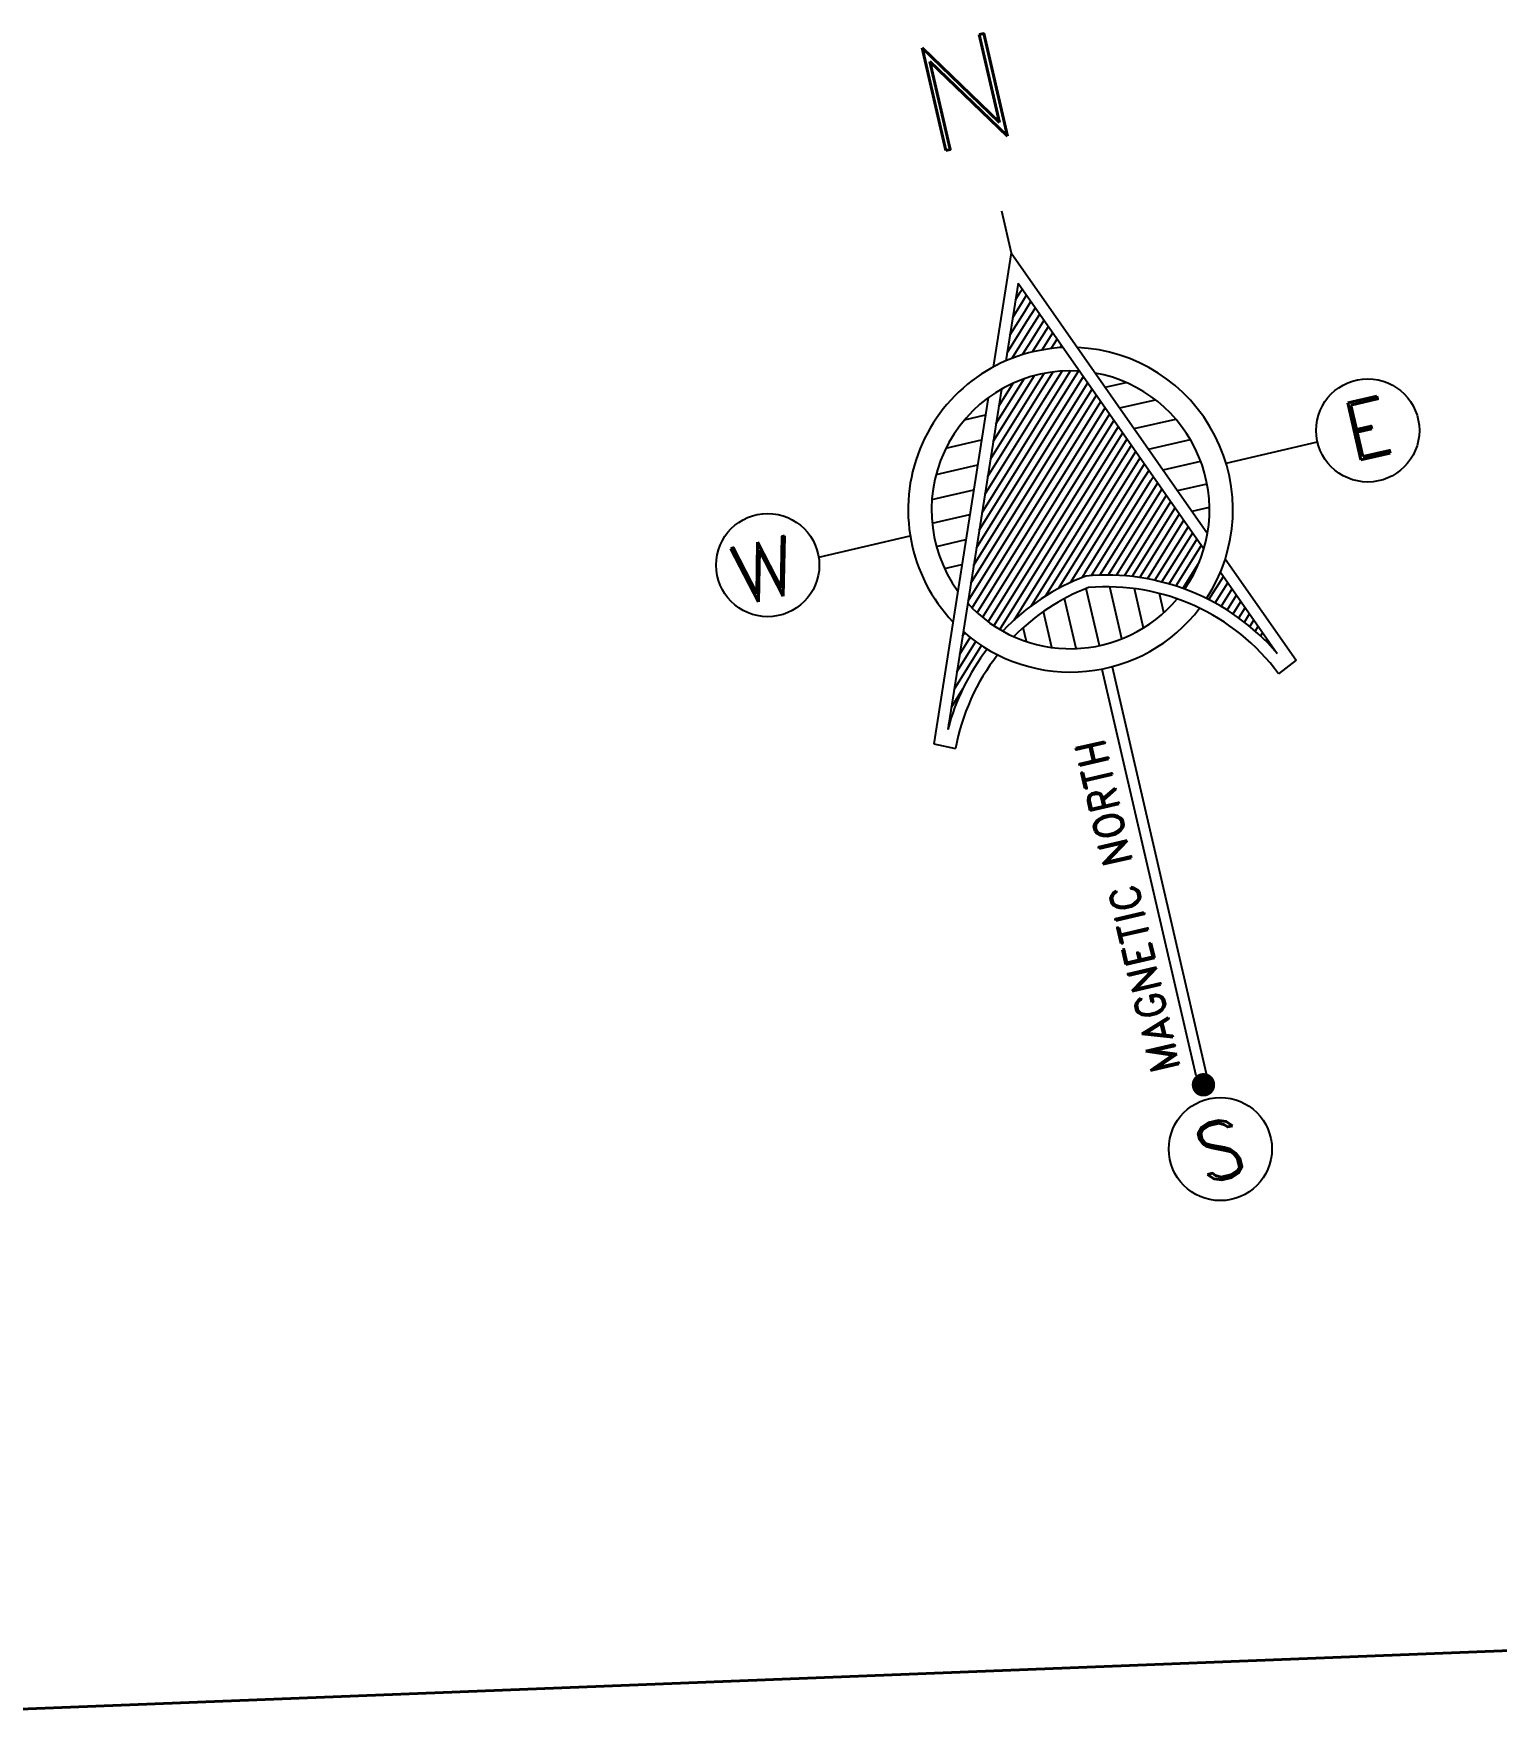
# Model space of a CAD drawing. Extents: x 2080 to 102399, y 2071 to 93424.
# Drawn here: x 89146 to 90919, y 81775 to 83812 of the extents above; entities that cross this region are included whole.
import ezdxf

# ---------------------------------------------------------------- set-up
doc = ezdxf.new("R2010")
doc.units = 0
doc.header["$LTSCALE"] = 20
doc.header["$MEASUREMENT"] = 0
doc.layers.add('fence', color=13, linetype='FENCELINE2', lineweight=40)
doc.layers.add('north', color=7, linetype='Continuous')
doc.styles.add('S', font='ROMAND.shx', dxfattribs={"height": 0.3})
doc.linetypes.add('FENCELINE2', pattern='A,0.25,-0.1,[132,ltypeshp.shx,S=0.1,R=0,X=-0.1,Y=0],-0.1,1', length=1.45)

# ---------------------------------------------------------------- blocks, each defined once
blk = doc.blocks.new('*X187')
at = {"color": 0}
for p, q in [((75.3, 96.7395), (75.3, 96.9592)), ((75.4, 96.7293), (75.4, 96.9804)), ((75.5, 96.7361), (75.5, 96.9643)), ((75.1, 96.8165), (75.1, 96.8784)), ((75.2, 96.7676), (75.2, 96.9257)), ((75.6, 96.7605), (75.6, 96.9334)), ((75.7, 96.8049), (75.7, 96.889))]:
    blk.add_line(p, q, dxfattribs=at)
blk = doc.blocks.new('*X189')
at = {"color": 0}
for p, q in [((75.0554, 97.8), (75.1473, 97.8)), ((74.9506, 97.7), (75.107, 97.7)), ((74.8843, 97.6), (75.0667, 97.6)), ((74.8428, 97.5), (75.0263, 97.5)), ((74.8209, 97.4), (74.986, 97.4)), ((74.8164, 97.3), (74.9457, 97.3)), ((74.8288, 97.2), (74.9054, 97.2)), ((74.8595, 97.1), (74.865, 97.1))]:
    blk.add_line(p, q, dxfattribs=at)
blk = doc.blocks.new('*X186')
at = {"color": 0}
for p, q in [((75.3831, 98.2509), (75.41, 98.2778)), ((75.41, 98.2778), (75.4214, 98.2892)), ((75.41, 98.2354), (75.4336, 98.259)), ((75.3257, 98.1087), (75.41, 98.193)), ((75.3544, 98.1798), (75.41, 98.2354)), ((75.41, 98.193), (75.4458, 98.2288)), ((75.41, 98.1505), (75.458, 98.1985)), ((75.41, 98.1081), (75.4702, 98.1683)), ((75.2971, 98.0376), (75.41, 98.1505)), ((75.3124, 98.0105), (75.41, 98.1081)), ((75.41, 98.0657), (75.4824, 98.1381)), ((75.41, 98.0232), (75.4946, 98.1078)), ((75.3599, 98.0156), (75.41, 98.0657)), ((75.4041, 98.0174), (75.41, 98.0232)), ((75.4456, 98.0165), (75.5068, 98.0776)), ((75.4849, 98.0133), (75.519, 98.0474)), ((75.5222, 98.0082), (75.5311, 98.0171)), ((75.125, 97.611), (75.41, 97.896)), ((75.1537, 97.6821), (75.3886, 97.917)), ((75.1824, 97.7532), (75.3427, 97.9136)), ((75.211, 97.8243), (75.2924, 97.9056)), ((75.41, 97.896), (75.431, 97.917)), ((75.41, 97.8535), (75.4707, 97.9143)), ((75.41, 97.8111), (75.5081, 97.9092)), ((75.41, 97.7687), (75.5435, 97.9022)), ((75.41, 97.7263), (75.5771, 97.8934)), ((75.0677, 97.4688), (75.41, 97.8111)), ((75.0964, 97.5399), (75.41, 97.8535)), ((75.41, 97.6838), (75.5921, 97.866)), ((75.41, 97.6414), (75.6043, 97.8357)), ((75.039, 97.3977), (75.41, 97.7687)), ((75.41, 97.599), (75.6165, 97.8055)), ((75.41, 97.5566), (75.6287, 97.7753)), ((75.41, 97.5141), (75.6409, 97.745)), ((75.052, 97.3683), (75.41, 97.7263)), ((75.0945, 97.3683), (75.41, 97.6838)), ((75.41, 97.4717), (75.6531, 97.7148)), ((75.41, 97.4293), (75.6653, 97.6846)), ((75.1369, 97.3683), (75.41, 97.6414)), ((75.1793, 97.3683), (75.41, 97.599)), ((75.41, 97.3869), (75.6775, 97.6543)), ((75.4339, 97.3683), (75.6896, 97.6241)), ((75.4763, 97.3683), (75.7018, 97.5939)), ((75.2217, 97.3683), (75.41, 97.5566)), ((75.5187, 97.3683), (75.714, 97.5636)), ((75.5612, 97.3683), (75.7262, 97.5334)), ((75.2642, 97.3683), (75.41, 97.5141)), ((75.3066, 97.3683), (75.41, 97.4717)), ((75.6036, 97.3683), (75.7384, 97.5032)), ((75.646, 97.3683), (75.7506, 97.4729)), ((75.349, 97.3683), (75.41, 97.4293)), ((75.3914, 97.3683), (75.41, 97.3869)), ((75.6884, 97.3683), (75.7628, 97.4427)), ((75.7309, 97.3683), (75.775, 97.4125)), ((75.7733, 97.3683), (75.7872, 97.3822)), ((74.8957, 97.0423), (75.2217, 97.3683)), ((74.9055, 97.0096), (75.2642, 97.3683)), ((74.9223, 96.984), (75.3066, 97.3683)), ((74.9243, 97.1133), (75.1793, 97.3683)), ((74.9403, 96.9596), (75.349, 97.3683)), ((74.953, 97.1844), (75.1369, 97.3683)), ((74.9593, 96.9362), (75.3914, 97.3683)), ((74.9795, 96.9139), (75.41, 97.3444)), ((74.9817, 97.2555), (75.0945, 97.3683)), ((75.0103, 97.3266), (75.052, 97.3683)), ((75.41, 97.3444), (75.4339, 97.3683)), ((75.41, 97.302), (75.4763, 97.3683)), ((75.41, 97.2596), (75.5187, 97.3683)), ((75.41, 97.2171), (75.5612, 97.3683)), ((75.41, 97.1747), (75.6036, 97.3683)), ((75.41, 97.1323), (75.646, 97.3683)), ((75.41, 97.0899), (75.6884, 97.3683)), ((75.41, 97.0474), (75.7309, 97.3683)), ((75.4338, 97.0288), (75.7733, 97.3683)), ((75.4697, 97.0223), (75.7994, 97.352)), ((75.5045, 97.0147), (75.8116, 97.3218)), ((75.0007, 96.8927), (75.41, 97.302)), ((75.0684, 96.918), (75.41, 97.2596)), ((75.5382, 97.006), (75.8238, 97.2915)), ((75.5709, 96.9963), (75.836, 97.2613)), ((75.153, 96.9602), (75.41, 97.2171)), ((75.2228, 96.9876), (75.41, 97.1747)), ((75.6027, 96.9856), (75.8481, 97.2311)), ((75.6336, 96.9741), (75.8603, 97.2008)), ((75.6636, 96.9616), (75.8725, 97.1706)), ((75.2844, 97.0067), (75.41, 97.1323)), ((75.3404, 97.0203), (75.41, 97.0899)), ((75.6928, 96.9484), (75.8847, 97.1403)), ((75.7212, 96.9344), (75.8969, 97.1101)), ((75.3923, 97.0298), (75.41, 97.0474)), ((75.7488, 96.9196), (75.9091, 97.0799)), ((75.7757, 96.904), (75.9213, 97.0496)), ((75.8018, 96.8877), (75.8965, 96.9824)), ((74.8097, 96.829), (74.8691, 96.8884)), ((74.8383, 96.9001), (74.8506, 96.9124)), ((75.8995, 96.8157), (75.9823, 96.8985)), ((74.7523, 96.6868), (74.9088, 96.8432)), ((74.781, 96.7579), (74.8885, 96.8653)), ((75.9222, 96.796), (75.9944, 96.8682)), ((75.9442, 96.7756), (76.0066, 96.838)), ((75.9656, 96.7546), (76.0188, 96.8078)), ((75.9864, 96.7329), (76.031, 96.7775)), ((76.0064, 96.7105), (76.0432, 96.7473)), ((74.7236, 96.6157), (74.7885, 96.6805)), ((76.0258, 96.6875), (76.0554, 96.7171)), ((76.0446, 96.6638), (76.0676, 96.6868)), ((76.0626, 96.6394), (76.0798, 96.6566)), ((76.08, 96.6143), (76.092, 96.6264)), ((76.0966, 96.5886), (76.1042, 96.5961)), ((74.695, 96.5446), (74.7006, 96.5502)), ((76.1126, 96.5621), (76.1164, 96.5659))]:
    blk.add_line(p, q, dxfattribs=at)
blk = doc.blocks.new('*X188')
at = {"color": 0}
for p, q in [((75.6726, 97.8), (75.7645, 97.8)), ((75.7129, 97.7), (75.8693, 97.7)), ((75.7533, 97.6), (75.9357, 97.6)), ((75.7936, 97.5), (75.9772, 97.5)), ((75.8339, 97.4), (75.9991, 97.4)), ((75.8743, 97.3), (76.0036, 97.3)), ((75.9146, 97.2), (75.9911, 97.2)), ((75.9549, 97.1), (75.9605, 97.1))]:
    blk.add_line(p, q, dxfattribs=at)

msp = doc.modelspace()

# ---------------------------------------------------------------- linework, layer by layer
at = {"layer": 'fence', "linetype": 'Continuous', "ltscale": 0.5}
msp.add_line((88967.972, 81774.858), (93570.984, 81955.588), dxfattribs=at)
at = {"layer": 'north', "color": 1}
for p, q in [((90318.768, 83597.298, 0.012), (90330.511, 83546.495, 0.012)), ((90590.953, 83291.595, 0.012), (90701.692, 83317.194, 0.012)), ((90097.405, 83177.505, 0.012), (90208.361, 83203.154, 0.012)), ((90440.654, 83041.815, 0.012), (90554.56, 82549.068, 0.012)), ((90453.034, 83044.676, 0.012), (90567.03, 82551.537, 0.012))]:
    msp.add_line(p, q, dxfattribs=at)
at = {"layer": 'north', "color": 3}
for p, q in [((90330.511, 83546.495, 0.012), (90308.69, 83407.879, 0.012)), ((90330.511, 83546.495, 0.012), (90568.491, 83206.349, 0.012)), ((90302.833, 83370.669, 0.012), (90236.783, 82951.093, 0.012)), ((90590.085, 83175.485, 0.012), (90676.038, 83052.632, 0.012)), ((90676.038, 83052.632, 0.012), (90654.641, 83036.014, 0.012)), ((90236.783, 82951.093, 0.012), (90263.303, 82945.551, 0.012))]:
    msp.add_line(p, q, dxfattribs=at)
at = {"layer": 'north', "color": 7}
for p, q in [((90339.047, 83509.57, 0.012), (90324.23, 83415.448, 0.012)), ((90339.047, 83509.57, 0.012), (90564.194, 83187.767, 0.012)), ((90318.819, 83381.072, 0.012), (90253.894, 82968.642, 0.012)), ((90584.143, 83159.253, 0.012), (90652.961, 83060.892, 0.012))]:
    msp.add_line(p, q, dxfattribs=at)
at = {"layer": 'north', "const_width": 14.174, "elevation": 0.012}
msp.add_lwpolyline([(90556.741, 82536.373, 1), (90570.551, 82539.565, 1)], format="xyb", close=True, dxfattribs=at)
at = {"layer": 'north', "color": 1}
for centre in [(90762.71, 83331.072, 0.012), (90035.635, 83167.869, 0.012), (90584.082, 82460.077, 0.012)]:
    msp.add_circle(centre, 62.517, dxfattribs=at)
for start, end in [(92.58156, 223.622129), (326.871193, 87.546408), (228.657281, 322.69006)]:
    msp.add_arc((90402.53, 83234.945, 0.012), 196.754, start, end, dxfattribs=at)
at = {"layer": 'north'}
for start, end in [(86.225113, 215.808326), (325.200096, 79.732605), (222.300834, 320.141715)]:
    msp.add_arc((90402.53, 83234.945, 0.012), 168.406, start, end, dxfattribs=at)
at = {"layer": 'north', "color": 7}
for centre, start, end in [((90517.598, 82899.657, 0.012), 110.731952, 136.324188), ((90446.286, 82883.172, 0.012), 40.69224, 95.300189), ((90517.598, 82899.657, 0.012), 142.389371, 165.339901)]:
    msp.add_arc(centre, 272.578, start, end, dxfattribs=at)
at = {"layer": 'north', "color": 3}
for centre, start, end in [((90517.598, 82899.657, 0.012), 111.157982, 135.358575), ((90446.286, 82883.172, 0.012), 36.262423, 94.874159), ((90517.598, 82899.657, 0.012), 141.899015, 169.769718)]:
    msp.add_arc(centre, 258.404, start, end, dxfattribs=at)

# ---------------------------------------------------------------- block references
at = {"layer": 'north', "color": 8, "lineweight": 20, "xscale": 283.4809237130819, "yscale": 283.4809237130819, "zscale": 283.4809237130819, "rotation": 13.01607038379933}
for name in ['*X186', '*X189', '*X187']:
    msp.add_blockref(name, (75788.273, 51539.808, 0.012), dxfattribs=at)
at = {"layer": 'north', "color": 8, "xscale": 283.4809237130819, "yscale": 283.4809237130819, "zscale": 283.4809237130819, "rotation": 13.01607038379933}
msp.add_blockref('*X188', (75788.273, 51539.808, 0.012), dxfattribs=at)

# ---------------------------------------------------------------- texts
at = {"layer": 'north', "style": 'S'}
for s, height, rotation, p in [('N', 127.566, 13.01607, (90230.174, 83665.618, 0.012)), ('E', 70.87, 13.01607, (90742.506, 83292.655, 0.012)), ('W', 70.87, 13.01607, (90000.917, 83117.714, 0.012)), ('MAGNETIC NORTH', 35.43512, 103.01607, (90535.276, 82557.276, 0.012)), ('S', 70.87, 13.01607, (90562.119, 82417.392, 0.012))]:
    msp.add_text(s, height=height, rotation=rotation, dxfattribs=at).set_placement(p)

doc.saveas('drawing.dxf')
